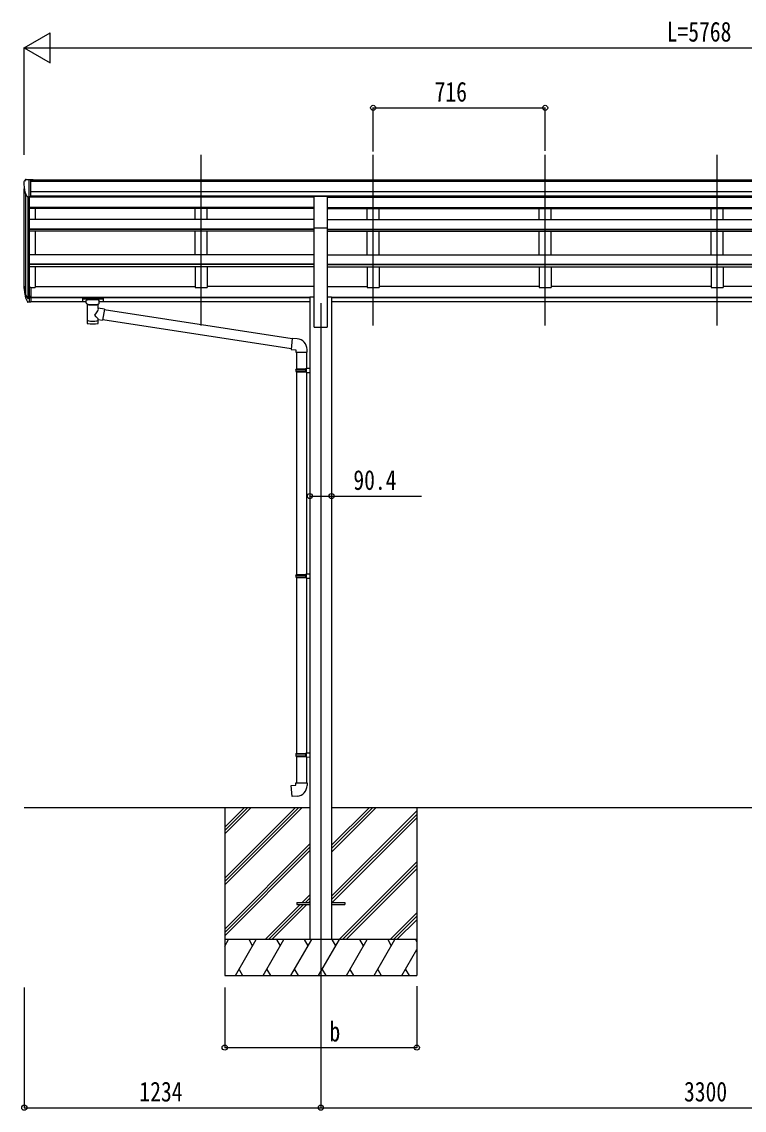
# Model space of a CAD drawing. Units: millimetres, scale not verified. Extents: x -10512 to 10512, y -7425 to 7425.
# Drawn here: x -3284 to -276, y -4401 to 130 of the extents above; entities that cross this region are included whole.
import ezdxf
from ezdxf.enums import TextEntityAlignment as Align

# ---------------------------------------------------------------- set-up
doc = ezdxf.new("R2010")
doc.units = ezdxf.units.MM
doc.header["$LTSCALE"] = 30
for name, color, linetype in [('0-3_YKK_12', 2, 'Continuous'), ('0-4_YKK_13', 4, 'Continuous'), ('0-5_YKK_A1', 4, 'Continuous'), ('0-6_YKK_D', 6, 'Continuous')]:
    doc.layers.add(name, color=color, linetype=linetype)
doc.styles.add('ＭＳ ゴシック', font='')
doc.styles.get('ＭＳ ゴシック').set_extended_font_data('MS Gothic')

msp = doc.modelspace()

# ---------------------------------------------------------------- linework, layer by layer
at = {"layer": '0-3_YKK_12'}
for p, q in [((-2536.92, -1134.54), (-2536.92, -423.31)), ((-1820.92, -1134.54), (-1820.92, -423.31)), ((-1104.92, -1134.54), (-1104.92, -423.31)), ((-388.92, -1134.54), (-388.92, -423.31)), ((-2038.92, -1040.75), (-2038.92, -3911.6))]:
    msp.add_line(p, q, dxfattribs=at)
at = {"layer": '0-4_YKK_13'}
for p, q in [((-3274.92, -535.53), (-3274.92, -536.16)), ((-3268.01, -526.73), (-3272.08, -532.54)), ((-3264.92, -526.16), (-3267.25, -526.3)), ((-3264.92, -526.16), (-3246.42, -526.16)), ((-3252.92, -599.15), (-3252.92, -526.16)), ((-3246.42, -526.16), (-3236.42, -526.25)), ((-3246.42, -598.15), (-3246.42, -526.16)), ((-3236.42, -527.77), (-3236.42, -526.25)), ((-3260.54, -597.33), (-3269.82, -581.27)), ((-3252.92, -599.15), (-3258.13, -598.83)), ((-3246.42, -598.15), (-3252.92, -598.15)), ((-2066.42, -596.19), (-2011.42, -596.19)), ((-2066.42, -728.1), (-2066.42, -596.19)), ((-2011.42, -728.1), (-2011.42, -596.19)), ((-2066.42, -728.1), (-2011.42, -728.1)), ((-3252.92, -975.45), (-3252.92, -1037.33)), ((-3246.42, -975.45), (-3252.92, -975.45)), ((-3246.42, -975.45), (-3246.42, -1036.51)), ((-3270.53, -1001.49), (-3260.36, -1020.66)), ((-3259.35, -1019.41), (-3269.11, -1001)), ((-3267.94, -1018.34), (-3260.36, -1035.83)), ((-3252.92, -1020.16), (-3258.05, -1020.16)), ((-3252.92, -1022.16), (-3257.77, -1022.16)), ((-3252.92, -1037.33), (-3257.77, -1037.33)), ((-3246.42, -1013.76), (-3252.92, -1013.76)), ((-3246.42, -1019.16), (-3252.92, -1019.16)), ((-3246.42, -1036.51), (-3252.92, -1036.51)), ((-3031.42, -1022.22), (-3031.42, -1032.98)), ((-3031.42, -1022.42), (-3031.42, -1023.96)), ((-3029.42, -1021.56), (-2946.42, -1021.56)), ((-3029.42, -1023.74), (-2946.42, -1023.74)), ((-3029.42, -1033.65), (-3014.92, -1033.65)), ((-3014.92, -1040.46), (-3014.92, -1030.18)), ((-2960.92, -1040.46), (-2960.92, -1030.18)), ((-2960.92, -1033.65), (-2946.42, -1033.65)), ((-2944.42, -1022.22), (-2944.42, -1032.98)), ((-3010.82, -1044.96), (-3010.84, -1125.25)), ((-2965.02, -1062.53), (-2965.02, -1044.94)), ((-2939.8, -1066.44), (-2965.02, -1062.52)), ((-2939.8, -1066.44), (-2946.82, -1111.7)), ((-2158.21, -1189.75), (-2940.11, -1068.45)), ((-2965, -1125.25), (-2965.02, -1108.62)), ((-2965.02, -1108.87), (-2946.82, -1111.7)), ((-2161.88, -1231.69), (-2946.55, -1109.95)), ((-2137.2, -1189.57), (-2158.04, -1187.75)), ((-2142.12, -1245.31), (-2096.12, -1245.31)), ((-2140.12, -1245.31), (-2140.12, -1314.8)), ((-2098.12, -1245.31), (-2098.12, -1312.24)), ((-2096.12, -1245.31), (-2096.12, -1234.4)), ((-2100.12, -1312.3), (-2084.12, -1311.83)), ((-2100.12, -1314.3), (-2100.12, -1312.3)), ((-2084.12, -1311.83), (-2084.12, -1329.77)), ((-2142.12, -1316.8), (-2141.12, -1314.8)), ((-2142.12, -1316.8), (-2098.12, -1316.8)), ((-2142.12, -1316.8), (-2142.12, -1324.8)), ((-2142.12, -1324.8), (-2098.12, -1324.8)), ((-2142.12, -1324.8), (-2141.12, -1326.8)), ((-2141.12, -1314.8), (-2098.12, -1314.8)), ((-2141.12, -1326.8), (-2098.12, -1326.8)), ((-2140.12, -1326.8), (-2140.12, -2170.99)), ((-2102.6, -1316.8), (-2103.03, -1314.8)), ((-2100.12, -1314.3), (-2098.12, -1314.3)), ((-2100.12, -1329.3), (-2100.12, -1327.3)), ((-2100.12, -1329.3), (-2084.12, -1329.77)), ((-2098.12, -1329.36), (-2098.12, -2168.43)), ((-2142.12, -2172.99), (-2141.12, -2170.99)), ((-2142.12, -2172.99), (-2098.12, -2172.99)), ((-2142.12, -2172.99), (-2142.12, -2180.99)), ((-2141.12, -2170.99), (-2098.12, -2170.99)), ((-2102.6, -2172.99), (-2103.03, -2170.99)), ((-2100.12, -2168.49), (-2084.12, -2168.02)), ((-2100.12, -2170.49), (-2100.12, -2168.49)), ((-2100.12, -2170.49), (-2098.12, -2170.49)), ((-2084.12, -2168.02), (-2084.12, -2185.96)), ((-2142.12, -2180.99), (-2098.12, -2180.99)), ((-2142.12, -2180.99), (-2141.12, -2182.99)), ((-2141.12, -2182.99), (-2098.12, -2182.99)), ((-2140.12, -2182.99), (-2140.12, -2916.15)), ((-2100.12, -2185.49), (-2100.12, -2183.49)), ((-2100.12, -2185.49), (-2084.12, -2185.96)), ((-2098.12, -2185.55), (-2098.12, -2913.59)), ((-2142.12, -2918.15), (-2141.12, -2916.15)), ((-2142.12, -2918.15), (-2098.12, -2918.15)), ((-2142.12, -2918.15), (-2142.12, -2926.15)), ((-2142.12, -2926.15), (-2098.12, -2926.15)), ((-2142.12, -2926.15), (-2141.12, -2928.15)), ((-2141.12, -2916.15), (-2098.12, -2916.15)), ((-2141.12, -2928.15), (-2098.12, -2928.15)), ((-2140.12, -2928.15), (-2140.12, -3038.15)), ((-2102.6, -2918.15), (-2103.03, -2916.15)), ((-2100.12, -2913.65), (-2084.12, -2913.18)), ((-2100.12, -2915.65), (-2100.12, -2913.65)), ((-2100.12, -2915.65), (-2098.12, -2915.65)), ((-2100.12, -2930.65), (-2100.12, -2928.65)), ((-2100.12, -2930.65), (-2084.12, -2931.12)), ((-2098.12, -2930.71), (-2098.12, -3038.15)), ((-2084.12, -2913.18), (-2084.12, -2931.12)), ((-2142.12, -3038.15), (-2096.12, -3038.15)), ((-2142.12, -3048.15), (-2142.12, -3038.15)), ((-2096.12, -3038.15), (-2096.12, -3049.07)), ((-2138.92, -3536.25), (-2138.92, -3545.25)), ((-2138.92, -3536.25), (-2084.12, -3536.25)), ((-2138.92, -3545.25), (-2084.12, -3545.25)), ((-1993.72, -3536.25), (-1938.92, -3536.25)), ((-1993.72, -3545.25), (-1938.92, -3545.25)), ((-1938.92, -3536.25), (-1938.92, -3545.25))]:
    msp.add_line(p, q, dxfattribs=at)
for points in [[(-3031.42, -1022.22), (-3031.38, -1022.03), (-3031.3, -1021.89), (-3031.2, -1021.8), (-3031.1, -1021.74), (-3030.98, -1021.69), (-3030.69, -1021.63), (-3030.2, -1021.58), (-3029.65, -1021.56), (-3029.42, -1021.56)], [(-3031.42, -1032.98), (-3031.38, -1033.18), (-3031.3, -1033.32), (-3031.2, -1033.41), (-3031.1, -1033.47), (-3030.98, -1033.52), (-3030.69, -1033.58), (-3030.2, -1033.63), (-3029.65, -1033.65), (-3029.42, -1033.65)], [(-3014.88, -1040.4), (-3014.91, -1040.75), (-3014.66, -1041.71), (-3014.14, -1042.6), (-3013.33, -1043.43), (-3012.22, -1044.23), (-3010.82, -1044.96)], [(-2965.02, -1044.94), (-2964.79, -1044.85), (-2963.43, -1044.12), (-2962.32, -1043.27), (-2961.56, -1042.4), (-2961.1, -1041.5), (-2960.93, -1040.62)], [(-2946.42, -1021.56), (-2946.07, -1021.56), (-2945.54, -1021.59), (-2945.09, -1021.64), (-2944.78, -1021.72), (-2944.62, -1021.82), (-2944.5, -1021.96), (-2944.43, -1022.13), (-2944.42, -1022.22)], [(-2946.42, -1033.65), (-2946.07, -1033.64), (-2945.54, -1033.62), (-2945.09, -1033.57), (-2944.78, -1033.49), (-2944.62, -1033.39), (-2944.5, -1033.25), (-2944.43, -1033.07), (-2944.42, -1032.98)], [(-2158.04, -1187.75), (-2162.04, -1233.57), (-2142.12, -1235.31), (-2142.12, -1245.31)], [(-2102.6, -1316.8), (-2102.6, -1324.8), (-2103.03, -1326.8)], [(-2100.12, -1327.3), (-2098.12, -1327.3), (-2098.12, -1314.3)], [(-2102.6, -2172.99), (-2102.6, -2180.99), (-2103.03, -2182.99)], [(-2100.12, -2183.49), (-2098.12, -2183.49), (-2098.12, -2170.49)], [(-2102.6, -2918.15), (-2102.6, -2926.15), (-2103.03, -2928.15)], [(-2100.12, -2928.65), (-2098.12, -2928.65), (-2098.12, -2915.65)], [(-2137.2, -3093.9), (-2158.04, -3095.72), (-2162.04, -3049.89), (-2142.12, -3048.15)]]:
    msp.add_lwpolyline(points, dxfattribs=at)
for centre, radius, start, end in [((-3271.92, -535.53), 3, 93, 180), ((-3072.92, -536.16), 202, 180, 192.90261), ((-3267.19, -527.3), 1, 93.5, 145), ((-3257.95, -595.83), 3, 210, 266.5), ((-3184.26, -979.32), 89.07, 174.49576, 194.41188), ((-3184.97, -975.04), 88.05, 177.22392, 197.21071), ((-3139.7, -982.27), 133.22, 183.27987, 195.71302), ((-3257.77, -1019.16), 3, 210, 270), ((-3257.77, -1034.33), 3, 210, 270), ((-3258.05, -1018.66), 1.5, 210, 270), ((-2141.12, -1234.4), 45, 0, 85), ((-2141.12, -3049.07), 45, 275, 0)]:
    msp.add_arc(centre, radius, start, end, dxfattribs=at)
for centre, major_axis, ratio, start_param, end_param in [((-3029.42, -1023.96), (2, 0), 0.109601, 1.5707963, 3.1415927), ((-2987.92, -1030.18), (27, 0), 0.122176, 6.2831853, 9.424778), ((-2976.92, -1040.46), (16, 0), 0.361356, 6.2636979, 6.2831853), ((-2946.42, -1023.96), (2, 0), 0.109601, 0, 1.5707963), ((-2987.91, -1045.41), (-22.91, 0.42), 0.072511, 0.0008029, 1.5715993), ((-2987.91, -1047.03), (-22.91, 0.42), 0.072511, 0.0008029, 1.5715993), ((-2987.93, -1045.41), (22.92, 0.42), 0.07247, 4.71158, 6.2823764), ((-2987.93, -1047.03), (22.92, 0.42), 0.07247, 4.71158, 6.2823764), ((-2987.92, -1089.07), (-22.81, -26.62), 0.234429, 1.6855472, 3.1268519), ((-2987.92, -1125.25), (22.92, 0), 0.101955, 3.1415499, 6.2833984), ((-2987.92, -1112.81), (22.91, 0), 0.122865, 3.1415927, 6.2831853), ((-2985.37, -1086.42), (20.32, -22.25), 0.045535, 0.0389954, 1.3075346)]:
    msp.add_ellipse(centre, major_axis=major_axis, ratio=ratio, start_param=start_param, end_param=end_param, dxfattribs=at)
at = {"layer": '0-5_YKK_A1'}
for p, q in [((-3246.42, -527.77), (2468.58, -527.77)), ((-3246.42, -533.11), (2468.58, -533.11)), ((-3272.92, -979.88), (-3272.92, -564.52)), ((-3268.64, -583.32), (-3268.64, -1001.88)), ((-3246.42, -576.64), (2468.58, -576.65)), ((-3258.92, -598.67), (-3258.92, -1019.89)), ((-3252.92, -599.15), (-3252.92, -975.45)), ((-2066.42, -599.83), (-3252.92, -599.84)), ((-3246.42, -594.31), (2468.58, -594.31)), ((-2066.42, -596.69), (-3246.42, -596.69)), ((-3227.92, -596.69), (-3227.92, -599.83)), ((-2561.92, -599.83), (-2561.92, -596.69)), ((-2511.92, -599.83), (-2511.92, -596.69)), ((-2011.42, -596.69), (1233.58, -596.69)), ((-2011.42, -599.83), (1233.58, -599.83)), ((-1845.92, -599.83), (-1845.92, -596.69)), ((-1795.92, -599.83), (-1795.92, -596.69)), ((-1129.92, -599.83), (-1129.92, -596.69)), ((-1079.92, -599.83), (-1079.92, -596.69)), ((-413.92, -599.83), (-413.92, -596.69)), ((-363.92, -599.83), (-363.92, -596.69)), ((-2066.42, -643.31), (-3252.92, -643.31)), ((-2066.42, -647.39), (-3252.92, -647.39)), ((-3227.92, -647.42), (-3227.92, -692.41)), ((-2561.92, -692.54), (-2561.92, -647.39)), ((-2511.92, -692.54), (-2511.92, -647.39)), ((-2011.42, -643.31), (1233.58, -643.31)), ((-2011.42, -647.39), (1233.58, -647.39)), ((-1845.92, -692.54), (-1845.92, -647.39)), ((-1795.92, -692.54), (-1795.92, -647.39)), ((-1129.92, -692.54), (-1129.92, -647.39)), ((-1079.92, -692.54), (-1079.92, -647.39)), ((-413.92, -692.54), (-413.92, -647.39)), ((-363.92, -692.54), (-363.92, -647.39)), ((-2066.42, -692.54), (-3252.92, -692.54)), ((-2011.42, -692.54), (1233.58, -692.54)), ((-2066.42, -733.28), (-3252.92, -733.28)), ((-2066.42, -734.77), (-3252.92, -734.77)), ((-2066.42, -741.56), (-3252.92, -741.56)), ((-3227.92, -741.59), (-3227.92, -839.85)), ((-2561.92, -839.85), (-2561.92, -741.56)), ((-2511.92, -839.85), (-2511.92, -741.56)), ((-2066.42, -1140.75), (-2066.42, -728.1)), ((-2011.42, -1140.75), (-2011.42, -728.1)), ((-2011.42, -733.28), (1233.58, -733.28)), ((-2011.42, -734.77), (1233.58, -734.77)), ((-2011.42, -741.56), (1233.58, -741.56)), ((-1845.92, -839.85), (-1845.92, -741.56)), ((-1795.92, -839.85), (-1795.92, -741.56)), ((-1129.92, -839.85), (-1129.92, -741.56)), ((-1079.92, -839.85), (-1079.92, -741.56)), ((-413.92, -839.85), (-413.92, -741.56)), ((-363.92, -839.85), (-363.92, -741.56)), ((-2066.32, -839.85), (-3252.92, -839.85)), ((-2011.52, -839.85), (1233.58, -839.85)), ((-2066.25, -879.06), (-3252.92, -879.06)), ((-2066.34, -880.54), (-3252.92, -880.54)), ((-2066.32, -890.2), (-3252.92, -890.2)), ((-3227.92, -890.11), (-3227.92, -976.28)), ((-2561.92, -890.2), (-2561.92, -976.28)), ((-2511.92, -890.2), (-2511.92, -976.28)), ((-2011.59, -879.06), (1233.58, -879.06)), ((-2011.52, -890.2), (1233.58, -890.2)), ((-2011.5, -880.54), (1233.58, -880.54)), ((-1845.92, -890.2), (-1845.92, -976.28)), ((-1795.92, -890.2), (-1795.92, -976.28)), ((-1129.92, -890.2), (-1129.92, -976.28)), ((-1079.92, -890.2), (-1079.92, -976.28)), ((-413.92, -890.2), (-413.92, -976.28)), ((-363.92, -890.2), (-363.92, -976.28)), ((-3246.42, -976.28), (-3227.92, -976.28)), ((-3227.92, -971.48), (-2561.92, -971.48)), ((-2561.92, -976.28), (-2511.92, -976.28)), ((-2066.19, -971.48), (-2511.92, -971.48)), ((-2011.65, -971.48), (-1845.92, -971.48)), ((-1845.92, -976.28), (-1795.92, -976.28)), ((-1129.92, -971.48), (-1795.92, -971.48)), ((-1129.92, -976.28), (-1079.92, -976.28)), ((-413.92, -971.48), (-1079.92, -971.48)), ((-413.92, -976.28), (-363.92, -976.28)), ((302.08, -971.48), (-363.92, -971.48)), ((-3246.42, -1015.61), (-2084.12, -1015.61)), ((-3246.42, -1016.97), (-2084.12, -1016.97)), ((-3246.42, -1034.34), (-3014.92, -1034.34)), ((-2960.92, -1034.34), (-2084.12, -1034.34)), ((-2084.12, -1014.36), (-2084.12, -3690.74)), ((-2084.12, -1014.36), (-2066.42, -1014.36)), ((-2011.42, -1014.36), (-1993.72, -1014.36)), ((-1993.72, -1014.36), (-1993.72, -3690.74)), ((-1993.72, -1015.78), (1215.75, -1015.78)), ((-1993.72, -1017.16), (1215.88, -1017.16)), ((-1993.72, -1034.34), (1215.88, -1034.34)), ((-2066.68, -1140.75), (-2011.68, -1140.75)), ((-3272.92, -3140.75), (-2084.12, -3140.75)), ((-2438.92, -3140.75), (-2438.92, -3840.74)), ((-2438.92, -3434.92), (-2144.74, -3140.75)), ((-2438.92, -3449.06), (-2130.6, -3140.75)), ((-2438.92, -3463.21), (-2116.46, -3140.75)), ((-2438.92, -3251.08), (-2328.59, -3140.75)), ((-2438.92, -3236.93), (-2342.73, -3140.75)), ((-2438.92, -3222.79), (-2356.87, -3140.75)), ((-1993.72, -3140.75), (1215.88, -3140.75)), ((-1993.72, -3326.38), (-1808.09, -3140.75)), ((-1993.72, -3312.23), (-1822.23, -3140.75)), ((-1993.72, -3298.09), (-1836.37, -3140.75)), ((-1993.72, -3510.22), (-1638.92, -3155.42)), ((-1993.72, -3524.36), (-1638.92, -3169.57)), ((-1638.92, -3140.75), (-1638.92, -3840.74)), ((-1991.46, -3536.25), (-1638.92, -3183.71)), ((-2438.92, -3647.05), (-2084.12, -3292.26)), ((-2438.92, -3661.2), (-2084.12, -3306.4)), ((-2438.92, -3675.34), (-2084.12, -3320.54)), ((-1962.11, -3690.74), (-1638.92, -3367.56)), ((-1947.97, -3690.74), (-1638.92, -3381.7)), ((-1933.83, -3690.74), (-1638.92, -3395.84)), ((-2115.98, -3536.25), (-2084.12, -3504.39)), ((-2101.84, -3536.25), (-2084.12, -3518.53)), ((-2087.69, -3536.25), (-2084.12, -3532.67)), ((-2270.48, -3690.74), (-2124.98, -3545.25)), ((-2256.34, -3690.74), (-2110.84, -3545.25)), ((-2242.19, -3690.74), (-2096.69, -3545.25)), ((-1749.98, -3690.74), (-1638.92, -3579.69)), ((-1735.84, -3690.74), (-1638.92, -3593.83)), ((-1721.69, -3690.74), (-1638.92, -3607.97)), ((-1638.92, -3690.74), (-2438.92, -3690.74)), ((-2438.92, -3718.25), (-2423.04, -3690.74)), ((-2394.17, -3840.74), (-2307.57, -3690.74)), ((-2322.57, -3716.73), (-2337.57, -3690.74)), ((-2278.7, -3840.74), (-2192.1, -3690.74)), ((-2207.1, -3716.73), (-2222.1, -3690.74)), ((-2163.23, -3840.74), (-2076.63, -3690.74)), ((-2091.63, -3716.73), (-2106.63, -3690.74)), ((-2047.76, -3840.74), (-1961.16, -3690.74)), ((-1976.16, -3716.73), (-1991.16, -3690.74)), ((-1932.29, -3840.74), (-1845.69, -3690.74)), ((-1860.69, -3716.73), (-1875.69, -3690.74)), ((-1816.82, -3840.74), (-1730.22, -3690.74)), ((-1760.22, -3690.74), (-1745.22, -3716.73)), ((-1644.75, -3690.74), (-1638.92, -3700.84)), ((-1701.35, -3840.74), (-1638.92, -3732.61)), ((-2438.92, -3840.74), (-1638.92, -3840.74)), ((-2379.18, -3814.77), (-2364.18, -3840.74)), ((-2263.71, -3814.77), (-2248.71, -3840.74)), ((-2148.23, -3814.76), (-2133.23, -3840.74)), ((-2032.76, -3814.76), (-2017.77, -3840.74)), ((-1917.29, -3814.76), (-1902.3, -3840.74)), ((-1801.82, -3814.77), (-1786.83, -3840.74)), ((-1686.36, -3814.77), (-1671.36, -3840.74))]:
    msp.add_line(p, q, dxfattribs=at)
at = {"layer": '0-6_YKK_D'}
for p, q in [((-3272.92, 22.23), (-3164.67, 84.73)), ((-3164.67, -40.27), (-3164.67, 84.73)), ((-3272.92, -423.31), (-3272.92, 23.23)), ((-3272.92, 22.23), (-3164.67, -40.27)), ((-3272.92, 22.23), (-3056.41, 22.23)), ((-3147.92, 22.23), (2370.08, 22.23)), ((-1820.92, -410.36), (-1820.92, -226.77)), ((-1820.92, -227.77), (-1104.92, -227.77)), ((-1104.92, -407.48), (-1104.92, -226.77)), ((-2084.12, -1844.37), (-2084.12, -1843.37)), ((-1993.72, -1844.37), (-1993.72, -1843.37)), ((-3272.92, -3890.74), (-3272.92, -4391.74)), ((-2438.92, -3890.76), (-2438.92, -4141.74)), ((-2038.92, -3890.74), (-2038.92, -4391.74)), ((-2038.92, -3890.74), (-2038.92, -4391.74)), ((-1638.92, -3885.2), (-1638.92, -4141.74)), ((-2438.92, -4140.74), (-1638.92, -4140.74)), ((-3272.92, -4390.74), (-2038.92, -4390.74)), ((-2038.92, -4390.74), (1261.08, -4390.74))]:
    msp.add_line(p, q, dxfattribs=at)
msp.add_lwpolyline([(-2084.12, -1844.37), (-1993.72, -1844.37), (-1620.22, -1844.37)], dxfattribs=at)
for centre in [(-1820.92, -227.77), (-1104.92, -227.77), (-2084.12, -1844.37), (-1993.72, -1844.37), (-2438.92, -4140.74), (-1638.92, -4140.74), (-3272.92, -4390.74), (-2038.92, -4390.74), (-2038.92, -4390.74)]:
    msp.add_circle(centre, 10.62, dxfattribs=at)

# ---------------------------------------------------------------- texts
at = {"layer": '0-6_YKK_D', "style": 'ＭＳ ゴシック', "width": 0.8}
for s, p in [('L=5768', (-598.92, 23.23)), ('716', (-1564.92, -226.77)), ('90.4', (-1903.22, -1843.37)), ('b', (-2002.67, -4139.74)), ('1234', (-2793.92, -4389.74)), ('3300', (-526.92, -4389.74))]:
    msp.add_text(s, height=82.48, dxfattribs=at).set_placement(p, align=Align.BOTTOM_LEFT)

doc.saveas('drawing.dxf')
